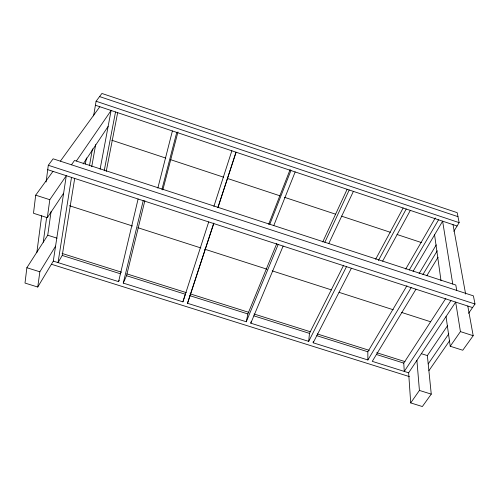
<?xml version="1.0" encoding="UTF-8"?>
<svg xmlns="http://www.w3.org/2000/svg" width="500" height="500" viewBox="0 0 500 500"><rect width="100%" height="100%" fill="white"/><g stroke="black" fill="none" stroke-linecap="round" stroke-linejoin="round"><path stroke-width="0.75" d="M411.169 287.656L367.875 359.975L313.163 342.781L313.288 341.325M251.081 321.763L250.8 323.181L308.706 341.381L309.456 333.375L343.631 265.231M51.094 211.469L47.737 235.225L26.869 267.731L25 283.069L37.75 287.031L53.288 261.112L66.294 175.7L49.8 199.7L47.319 217.688L33.494 213.275L35.694 195.169L52.956 171.369M36.819 252.731L41.662 215.819M46.106 181.981L48.3 165.269L53.119 158.812L473.413 295.863L475 304.012L468.575 313.312M43.231 242.244L46.619 217.55M37.75 287.031L39.856 271.794L55.569 246.144M71.506 177.394L58.025 262.6L62.237 255.438L74.694 178.494M85.375 164.013L86.419 157.906M93.588 115.925L96.094 101.244L101.906 93.462L457.188 212.669L459.131 222.638L453.85 231.312M89.475 165.756L92.438 148.881M91.731 166.7L95.669 144.606M100.094 169.231L111.112 110.487L76.444 160.931M104.206 170.769L115.519 111.956M106.213 171.513L117.688 112.544M213.8 223.069L187.506 303.288L246.275 321.763L247.869 313.956L276.788 243.525M53.288 261.112L118.588 281.631L138.094 199.006M123.25 283.1L126.544 275.712L185.375 294.256L182.906 301.844L123.25 283.1L143.212 200.675M126.544 275.712L144.875 200.613M157.838 188.088L172.4 130.95M161.931 189.425L176.744 132.4M162.85 189.875L177.975 131.912M182.906 301.844L208.706 221.931M213.888 206.406L231.856 150.781M217.856 207.7L236.062 152.188L217.981 207.537M187.506 303.288L213.744 223.569M268.656 224.3L290.175 169.444M269.794 224.256L290.938 170.531M273.781 225.562L295.163 171.938M246.275 321.763L278.163 244.481M250.8 323.181L283.119 246.088M118.588 281.631L119.2 280.294M322.725 241.969L347.137 189.281M324.856 242.256L349.219 189.988M328.794 243.544L353.387 191.381M308.706 341.381L346.494 266.663M313.163 342.781L351.375 268.244M375.656 259.262L403.144 207.981M378.381 260.556L406.219 209.019M382.638 261.144L410.331 210.394M405.694 269.081L435.3 217.919M409.231 270.044L438.544 219.812M413.05 271.369L442.619 221.175L452.75 284.006M367.875 359.975L367.837 351.781L406.944 285.725M419.069 273.619L436.256 244.881M422.894 274.581L437.244 250.794M415.969 289.212L372.269 361.356L408.638 372.788L410.706 402.919L422.35 406.538L431.256 394.125L427.362 355.588L447.612 325.594M426.775 275.775L438.088 257.194M450.913 300.556L404.275 371.413L403.762 363.106L445.85 298.356M47.319 217.688L63.625 193.225M83.131 163.956L108.112 126.475M408.638 372.788L455.669 302.1L460.425 331.606L450.225 346.244L462.756 350.238L473.188 335.706L467.8 306.038M428.206 363.925L448.781 333.844M71.487 164.8L74.494 160.463L455.819 285.038L456.712 290.419M428.938 370.637L449.637 340.7M410.706 402.919L419.419 390.425L416.906 360.356M60.419 161.081L99.838 106.719M26.869 267.731L39.856 271.794M419.419 390.425L431.256 394.125M62.094 253.444L121.606 272.219M126.812 273.856L186.319 292.631M190.037 293.806L248.806 312.344M254.013 313.988L310.544 331.819M317.238 333.931L369.312 350.363M376.75 352.706L405.012 361.625M62.237 255.438L120.475 273.8M189.906 295.688L247.869 313.956M253.819 315.831L309.456 333.375M316.812 335.694L367.837 351.781M376.581 354.538L403.762 363.106M51.562 264.3L409.419 376.613M47.737 235.225L57.031 238.175M421.419 353.706L427.362 355.588M69.412 205.719L132.55 226.006M137.75 227.675L200.888 247.956M204.6 249.15L266.994 269.2M272.194 270.869L331.619 289.956M339.05 292.344L393.269 309.762M401.444 312.387L430.412 321.7M35.694 195.169L49.8 199.7M460.425 331.606L473.188 335.706M47.719 169.675L472.537 307.575M48.3 165.269L475 304.012M111.737 140.219L165.831 158.094M170.281 159.569L223.631 177.2M227.338 178.419L279.95 195.806M284.4 197.275L335.525 214.175M341.456 216.131L390.363 232.294M397.031 234.5L421.488 242.581M95.412 105.244L457.081 226.006M99.581 96.581L457.969 216.663M96.094 101.244L459.131 222.638M453.019 224.65L465.625 294.075M434.575 234.838L441.025 280.756M446.056 316.556L450.225 346.244"/></g></svg>
